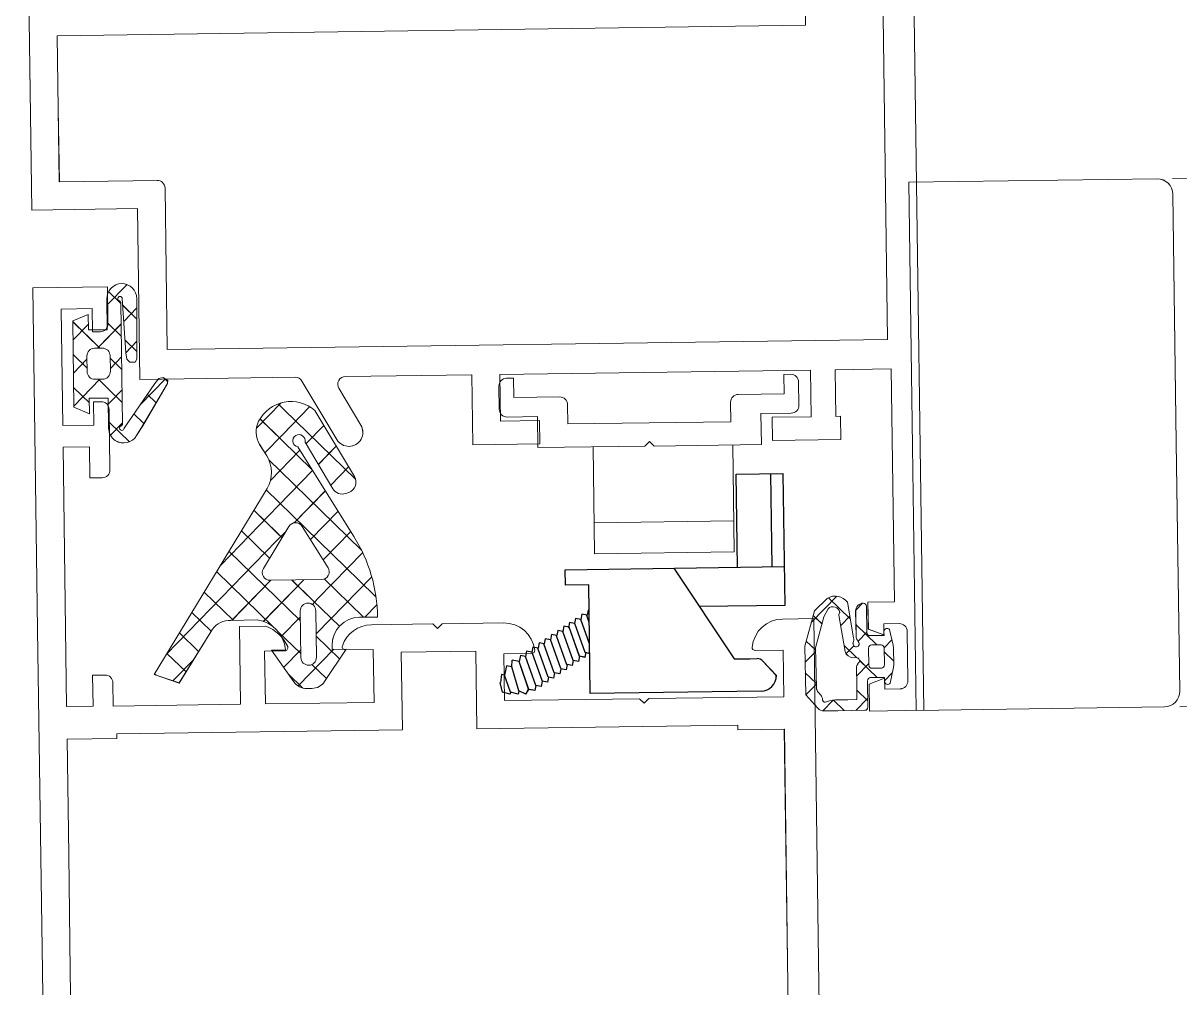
# Model space of a CAD drawing. Header units: millimetres. Extents: x 26282 to 30760, y 1404 to 4574.
# Drawn here: x 28171.26 to 28178.72, y 2864.61 to 2870.82 of the extents above; entities that cross this region are included whole.
import ezdxf

# ---------------------------------------------------------------- set-up
doc = ezdxf.new("R2010")
doc.units = ezdxf.units.MM
doc.header["$LTSCALE"] = 0.25
doc.layers.add('AB-DUV', color=4, linetype='Continuous', lineweight=50)
doc.layers.add('DOĞRAMA', color=30, linetype='Continuous', lineweight=20)
doc.layers.add('aksesuar_k', color=7, linetype='Continuous')

# ---------------------------------------------------------------- blocks, each defined once
blk = doc.blocks.new('CHD03_1918', base_point=(38, -44))
at = {"color": 40, "linetype": 'Continuous'}
blk.add_lwpolyline([(38, -44), (38, -22), (38, 0), (38, 44), (42.8, 44), (42.8, 41.6, -0.414214), (42.3, 41.1), (41.8, 41.1), (41.8, 42.6), (39.8, 42.6), (39.8, 35.1), (41.8, 35.1), (41.8, 36.6), (42.3, 36.6, -0.414214), (42.8, 36.1), (42.8, 32.2, -0.414214), (42.3, 31.7), (41.5, 31.7), (41.5, 33.7), (39.8, 33.7), (39.8, 17), (41.5, 17), (41.5, 19), (42.3, 19, -0.414214), (42.8, 18.5), (42.8, 17), (51, 17), (51, 22), (52.702944, 22, -0.209119), (54.088563, 20.666666, -0.517633), (53.900003, 20.399999), (52.6, 20.4), (52.6, 17), (59.6, 17), (59.6, 20.4), (57.8, 20.4, -0.517638), (57.611438, 20.666667, -0.317837), (59.497057, 22.000001), (63.454101, 22), (63.754101, 21.7), (64.054101, 22), (68.011146, 22, -0.381966), (69.998762, 20.222222, -0.44721), (69.800002, 20), (68, 20), (68, 17), (76.7, 17), (77, 16.7), (77.3, 17), (86, 17), (86, 20), (84.2, 20, -0.447214), (84.001238, 20.222222, -0.381966), (85.988855, 22.000001), (88, 22), (88, 0), (88, -22), (85.988855, -22, -0.381966), (84.001239, -20.222222, -0.44721), (84.199998, -20.000001), (86, -20), (86, -17), (77.3, -17), (77, -16.7), (76.7, -17), (68, -17), (68, -20), (69.8, -20, -0.447214), (69.998762, -20.222222, -0.381966), (68.011146, -22), (64.054101, -22), (63.754101, -21.7), (63.454101, -22), (59.497057, -22, -0.317837), (57.611439, -20.666667, -0.517633), (57.799997, -20.400001), (59.6, -20.4), (59.6, -17), (52.6, -17), (52.6, -20.4), (53.9, -20.4, -0.517638), (54.088562, -20.666667, -0.209118), (52.702947, -21.999999), (51, -22), (51, -17), (42.8, -17), (42.8, -18.5, -0.414214), (42.3, -19), (41.5, -19), (41.5, -17), (39.8, -17), (39.8, -33.7), (41.5, -33.7), (41.5, -31.7), (42.3, -31.7, -0.414214), (42.8, -32.2), (42.8, -36.1, -0.414214), (42.3, -36.6), (41.8, -36.6), (41.8, -35.1), (39.8, -35.1), (39.8, -42.6), (41.8, -42.6), (41.8, -41.1), (42.3, -41.1, -0.414214), (42.8, -41.6), (42.8, -44), (38, -44)], format="xyb", close=True, dxfattribs=at)
blk.add_lwpolyline([(39.8, -7.45), (39.8, -14.9), (43, -14.9), (43, -15.2), (61.4, -15.2), (61.4, -20.2), (66.2, -20.2), (66.2, -15.2), (83, -15.2), (83, -14.9), (86, -14.9), (86, 0), (86, 14.9), (83, 14.9), (83, 15.2), (66.2, 15.2), (66.2, 20.2), (61.4, 20.2), (61.4, 15.2), (43, 15.2), (43, 14.9), (39.8, 14.9), (39.8, 0), (39.8, -7.45)], close=True, dxfattribs=at)
blk = doc.blocks.new('CHD03_1923', base_point=(-6.8, -22))
at = {"color": 40, "linetype": 'Continuous'}
for points in [[(-6.8, 11), (-6.8, 30.9), (-6.8, 50.8), (-6.8, 51), (-2, 51), (-2, 48.6, -0.414214), (-2.5, 48.1), (-3, 48.1), (-3, 49.6), (-5, 49.6), (-5, 42.1), (-3, 42.1), (-3, 43.6), (-2.5, 43.6, -0.414214), (-2, 43.1), (-2, 39.2, -0.414214), (-2.5, 38.7), (-3.3, 38.7), (-3.3, 40.7), (-5, 40.7), (-5, 24), (-3.3, 24), (-3.3, 26), (-2.5, 26, -0.414214), (-2, 25.5), (-2, 24), (21.6, 24), (21.6, 29), (23.2, 29, -0.414214), (25.2, 27), (23.2, 27), (23.2, 24), (41.2, 24), (41.2, 27), (39.2, 27, -0.414214), (41.2, 29), (43.2, 29), (43.2, 27.7), (45.2, 27.7, -0.414214), (50.2, 22.7), (50.2, -22), (46.7, -22), (46.7, -20.273885), (47.7, -19.9), (47.7, -20.6), (48.7, -20.6, 0.414214), (49.2, -20.1), (49.2, -16.9, 0.414214), (48.7, -16.4), (47.7, -16.4), (47.7, -17.1), (46.7, -16.726115), (46.7, -15), (48.4, -15), (48.4, 0), (44.8, 0), (44.8, -3), (45.1, -3), (45.1, -4.5), (40.7, -4.5), (40.7, -3), (43.2, -3), (43.2, 0), (23.2, 0), (23.2, -3), (25.7, -3), (25.7, -4.5), (21.4, -4.5), (21.4, 0), (13.24641, 0, 0.57735), (12.813397, -0.75), (14.199038, -3.15, -0.57735), (13.419615, -4.5, -0.267949), (12.640192, -4.05), (10.446261, -0.25, 0.267949), (10.013248, 0), (0, 0), (0, 11), (-6.8, 11)], [(-5, 17.5), (-5, 12.8), (1.3, 12.8, -0.414214), (1.8, 12.3), (1.8, 1.9), (48.2, 1.9), (48.2, 22.699951, 0.414214), (45.200049, 25.7), (43.2, 25.7), (43.2, 22.2), (-5, 22.2), (-5, 17.5)]]:
    blk.add_lwpolyline(points, format="xyb", close=True, dxfattribs=at)
blk = doc.blocks.new('CHD50D23', base_point=(110.983776, 153.85743))
at = {"color": 1, "linetype": 'Continuous'}
for p, q in [((117.791548, 170.671326), (119.381447, 172.261226)), ((119.568875, 171.841832), (119.206204, 172.204502)), ((119.457419, 170.215877), (121.244586, 172.003044)), ((124.138771, 167.271936), (119.568875, 171.841832)), ((119.432791, 169.856596), (118.032092, 171.257294)), ((120.970782, 169.60792), (122.142332, 170.77947)), ((118.315634, 169.074092), (119.457419, 170.215877)), ((119.301305, 167.938443), (120.572703, 169.209841)), ((121.333881, 167.955505), (119.432791, 169.856596)), ((121.747604, 168.263422), (122.91966, 169.435477)), ((119.296707, 167.87136), (118.580823, 168.587243)), ((118.649877, 167.287015), (119.301305, 167.938443)), ((119.145191, 165.661009), (121.37384, 167.889658)), ((124.455498, 162.712568), (119.296707, 167.87136)), ((122.524426, 166.918923), (123.696988, 168.091485)), ((119.160623, 165.886123), (118.364104, 166.682642)), ((120.14134, 164.535837), (122.174977, 166.569474)), ((115.348278, 161.864095), (119.145191, 165.661009)), ((124.278265, 160.768481), (119.160623, 165.886123)), ((119.024539, 163.900887), (117.547506, 165.37792)), ((121.172168, 163.445345), (122.976114, 165.249291)), ((118.528593, 162.275512), (116.730908, 164.073197)), ((118.989078, 163.383575), (119.611946, 164.006444)), ((121.973305, 162.125161), (123.777251, 163.929107)), ((111.799457, 156.193954), (118.989078, 163.383575)), ((119.345191, 163.580234), (119.024539, 163.900887)), ((120.452072, 158.230713), (115.91431, 162.768475)), ((121.603057, 159.633594), (124.527445, 162.557981)), ((118.720503, 157.840961), (115.097712, 161.463753)), ((121.452072, 157.361288), (125.087016, 160.996232)), ((116.041968, 158.315145), (118.584254, 160.857431)), ((118.064864, 158.216721), (120.705574, 160.857431)), ((121.299351, 159.504754), (119.946674, 160.857431)), ((122.788808, 160.136617), (122.034401, 160.891024)), ((125.34237, 159.704376), (124.278265, 160.768481)), ((116.124999, 158.315145), (114.281114, 160.15903)), ((121.237452, 159.267988), (121.603057, 159.633594)), ((122.965684, 157.838422), (121.299351, 159.504754)), ((124.529431, 158.395995), (122.788808, 160.136617)), ((114.691525, 157.627299), (113.464516, 158.854308)), ((124.608099, 158.395995), (125.396213, 159.184109)), ((119.211984, 157.24252), (120.452072, 158.482608)), ((113.865869, 156.331635), (112.647918, 157.549586)), ((120.452072, 156.109392), (118.977527, 157.583937)), ((122.94395, 155.738834), (121.452072, 157.230713)), ((113.040212, 155.035971), (111.83132, 156.244863)), ((112.193401, 154.466577), (113.52755, 155.800727)), ((119.332913, 155.242129), (120.452072, 156.361288)), ((120.244395, 154.032291), (122.569534, 156.35743)), ((122.081038, 154.480426), (121.159141, 155.402323)), ((111.107571, 154.847292), (111.014722, 154.940141)), ((120.547923, 153.892221), (119.627241, 154.812903))]:
    blk.add_line(p, q, dxfattribs=at)
for points in [[(117.942326, 171.103172, -0.229763), (119.601084, 172.311706, -0.229763), (121.577, 171.756923), (124.065182, 167.454881, -0.472021), (123.686104, 166.442525), (123.493312, 166.376425, -0.353954), (122.651853, 166.698377), (120.910699, 169.711911, 2.506605), (120.443837, 169.422198), (123.974866, 163.603459, -0.068514), (125.058809, 161.099606, -0.068514), (125.425814, 158.395994), (124.268132, 158.395995, 0.414213), (122.468133, 156.595995), (122.468132, 156.35743), (123.368132, 156.35743), (121.951762, 154.2919, -0.247171), (121.127035, 153.857431), (120.80923, 153.85743, -0.247171), (119.984502, 154.2919), (118.568132, 156.35743), (119.468132, 156.35743), (119.468132, 156.395995, 0.347266), (117.672353, 158.315146), (115.962865, 158.315145, 0.239382), (114.781982, 157.769249), (112.588983, 154.327878), (110.983776, 154.890697), (118.422358, 166.775718, 0.283277), (118.436838, 168.874362), (117.984154, 169.620334, -0.264505), (117.942326, 171.103172)], [(118.960417, 162.96546), (118.120011, 161.622698, 0.58904), (118.543842, 160.857431), (121.854332, 160.857431, 0.584485), (122.281783, 161.616824), (120.652103, 164.302354, 0.558043), (119.800823, 164.308222), (118.960417, 162.96546)], [(120.952072, 159.35743, 0.414214), (120.452072, 158.85743), (120.452072, 155.85743, 1), (121.452072, 155.85743), (121.452072, 158.85743, 0.414214), (120.952072, 159.35743)]]:
    blk.add_lwpolyline(points, format="xyb", close=True, dxfattribs=at)
blk = doc.blocks.new('CHDF04003', base_point=(37.284957, 5))
at = {"color": 1, "linetype": 'Continuous'}
for p, q in [((37.729913, 10.703346), (39.399343, 12.372776)), ((40.246172, 10.890898), (38.857086, 12.279984)), ((40.600059, 11.452172), (41.045158, 11.897271)), ((38.421362, 10.594387), (37.861524, 11.154225)), ((39.624131, 10.476244), (40.217465, 11.069578)), ((41.93707, 9.2), (40.59733, 10.53974)), ((40.723878, 9.45467), (41.29733, 10.028122)), ((37.987187, 8.907242), (37.38222, 9.512209)), ((40.620116, 8.395634), (39.83228, 9.183469)), ((39.93923, 8.670022), (40.439745, 9.170537)), ((42.399786, 9.009257), (42.899508, 9.50898)), ((37.293177, 8.145289), (37.987715, 8.839827)), ((41.366735, 7.649014), (40.79423, 8.221519)), ((43, 8.13707), (42.4, 8.73707)), ((38.003934, 6.769175), (37.29851, 7.474599)), ((40.59733, 7.206802), (41.39733, 8.006802)), ((41.915749, 7.1), (41.366735, 7.649014)), ((37.316668, 6.04746), (38.004201, 6.734993)), ((42.4, 6.888151), (42.8986, 7.386751)), ((41.29733, 5.597099), (40.59733, 6.297099)), ((38.393517, 5.002989), (39.069289, 5.678761)), ((39.773109, 5), (39.091574, 5.681534)), ((40.511849, 5), (41.29733, 5.785481))]:
    blk.add_line(p, q, dxfattribs=at)
for points in [[(41.09733, 5), (40.226353, 5), (39.355377, 5), (38.448105, 5, -0.218314), (38.069259, 5.173693), (37.309794, 6.055441), (37.284957, 9.179001), (37.945369, 11.441463), (38.781607, 12.238382, -0.395926), (40.072928, 11.96923), (40.4431, 9.665137, -0.148871), (40.411451, 9.375576, 1.200383), (40.79733, 9.288547), (40.79733, 9.304706, 0.185572), (40.740187, 9.43721, -0.196262), (40.59733, 9.787137), (40.59733, 11.4, -0.414214), (41.09733, 11.9, -0.414214), (41.29733, 11.7), (41.29733, 10, 0.414214), (41.49733, 9.8), (42.4, 9.8), (42.4, 10.05, -0.715976), (42.758473, 10.17201), (42.951638, 9.263906, -0.078227), (43, 8.956686), (43, 7.943314, -0.078227), (42.951638, 7.636094), (42.758473, 6.72799, -0.715976), (42.4, 6.85), (42.4, 7.1), (41.49733, 7.1, 0.414214), (41.29733, 6.9), (41.29733, 5.2, -0.414214), (41.09733, 5)], [(40.003766, 5.7), (40.59733, 5.7), (40.59733, 6.70367), (40.59733, 7.707341, -0.195022), (40.73852, 8.055558, 0.665439), (40.594025, 8.397239), (40.38462, 8.397239, -0.360529), (39.893309, 8.80443), (39.515937, 11.148215, -0.253498), (39.58377, 11.326286, 0.594005), (38.820824, 11.570149), (38.55172, 11.052348), (37.985953, 9.064753), (38.006028, 6.501792, 0.177804), (38.127169, 6.17907), (38.268751, 6.014693, -0.175026), (38.389824, 5.697358, 0.629163), (38.635648, 5.584616, -0.075928), (39.410201, 5.7), (40.003766, 5.7)], [(41.455909, 7.758579, 0.198912), (41.59733, 7.7), (42.2, 7.7, 0.414214), (42.4, 7.9), (42.4, 9, 0.414214), (42.2, 9.2), (41.59733, 9.2, 0.414214), (41.39733, 9), (41.39733, 7.9, 0.198912), (41.455909, 7.758579)]]:
    blk.add_lwpolyline(points, format="xyb", close=True, dxfattribs=at)
blk = doc.blocks.new('CHD40D08', base_point=(-2.21267, -2.905012))
at = {"color": 1, "linetype": 'Continuous'}
for p, q in [((0, 5.969856), (1.319355, 7.289211)), ((0.12533, 6.85077), (0.904473, 6.071627)), ((1.017205, 5.958895), (1.924654, 5.051445)), ((1.069674, 4.91821), (1.934707, 5.783243)), ((-2.21267, 4.946129), (-0.482761, 3.21622)), ((-2.21267, 3.757186), (-1.21267, 4.757186)), ((-0.632316, 3.21622), (0.904473, 4.753009)), ((0, 4.854779), (0.904473, 3.950306)), ((1.129836, 3.724943), (1.8882, 2.96658)), ((1.171493, 2.898708), (1.899747, 3.626962)), ((-2.21267, 2.824809), (-1.333018, 1.945157)), ((-2.21267, 1.635866), (-1.333018, 2.515518)), ((0.166981, 2.566478), (0.904473, 1.828986)), ((0.166982, 1.894197), (0.904473, 2.631688)), ((-2.21267, -0.485455), (-0.510996, 1.216219)), ((-0.604081, 1.21622), (0.039793, 0.572346)), ((2.045652, -0.469774), (3.706779, 1.191354)), ((3.601991, 1.252788), (3.846916, 1.007863)), ((-2.21267, 0.703488), (-1.21267, -0.296512)), ((0.039793, 0.572346), (0.904473, -0.292334)), ((0.061836, -0.332269), (0.904473, 0.510368)), ((2.524604, 0.208855), (3.086884, -0.353425)), ((0, -0.394105), (0.061836, -0.332269)), ((1.646901, -1.034763), (2.284292, -1.672154)), ((-0.000001, -1.509181), (0.092774, -1.601955)), ((0.092774, -1.601955), (1.325459, -2.834641)), ((0.115405, -2.400021), (0.904473, -1.610952))]:
    blk.add_line(p, q, dxfattribs=at)
for points in [[(3.56458, 1.274721), (3.853054, 1.105598), (3.839039, 0.882431), (2.197611, -1.814579), (1.801975, -2.439764, -0.413949), (0.422965, -2.750501, -0.119976), (0.112064, -2.393627, -0.119976), (-0.000001, -1.93378), (0, 0), (-1.21267, 0), (-1.21267, -1), (-2.21267, -0.565218), (-2.21267, 5.005452), (-1.21267, 5.396757), (-1.21267, 4.396757), (0, 4.396757), (0, 6.36622, -0.404548), (0.967353, 7.365686, -0.404548), (1.934706, 6.366219), (1.934707, 5.626366), (1.87951, 2.469611), (1.772015, 2.273538), (1.437813, 2.284888), (1.245523, 2.492312), (1.171532, 2.897929), (0.995458, 6.390233, 2.044702), (0.823804, 6.2417), (0.904473, 6.143585), (0.904473, -1.711145), (0.823804, -1.809259, 2.04471), (0.995459, -1.957792), (3.011747, 0.899087), (3.291174, 1.202272), (3.56458, 1.274721)], [(0.020535, 1.362666, 0.198912), (0.166982, 1.71622), (0.166981, 2.71622, 0.414213), (-0.333018, 3.21622), (-0.833018, 3.21622, 0.414213), (-1.333018, 2.71622), (-1.333018, 1.716219, 0.414213), (-0.833018, 1.21622), (-0.333018, 1.216219, 0.198912), (0.020535, 1.362666)]]:
    blk.add_lwpolyline(points, format="xyb", close=True, dxfattribs=at)
blk = doc.blocks.new('ISP-ROTO')
for p, q in [((-7.112, 68), (0, 68)), ((7.112, 68), (0, 68)), ((-8.105, 67.118), (-13, 26)), ((8.105, 67.118), (13, 26)), ((-13, 26), (0, 26)), ((13, 26), (0, 26)), ((-16, 24), (0, 24)), ((16, 24), (0, 24)), ((-17, 23), (-17, 17)), ((17, 23), (17, 17)), ((-16, 17), (0, 17)), ((16, 17), (0, 17)), ((-17, 16), (-17, 0)), ((17, 16), (17, 0)), ((-17, 0), (0, 0)), ((17, 0), (0, 0))]:
    blk.add_line(p, q)
for points in [[(0, 25.701), (-12.32, 25.701, 1), (-12.32, 24.241), (0, 24.241)], [(0, 25.701), (12.32, 25.701, -1), (12.32, 24.241), (0, 24.241)]]:
    blk.add_lwpolyline(points, format="xyb")
for centre, start, end in [((-7.112, 67), 90, 173.21103), ((7.112, 67), 6.78897, 90), ((-16, 23), 90, 180), ((16, 23), 0, 90), ((-16, 16), 90, 180), ((16, 16), 0, 90)]:
    blk.add_arc(centre, 1, start, end)
blk = doc.blocks.new('karş')
at = {"layer": 'aksesuar_k'}
for p, q in [((-11.742, 16.152), (-3.242, 16.152)), ((-11.742, 13.152), (-11.742, 16.152)), ((-5.742, 2.052), (-5.742, 16.152)), ((-3.242, 16.152), (-3.242, 10.662)), ((-11.742, 15.352), (-5.742, 15.352)), ((0.322, 14.701), (1.258, 15.552)), ((0.158, 13.852), (0.158, 14.331)), ((2.258, 14.552), (2.258, 3.552)), ((0.158, 12.852), (0.158, 13.852)), ((-5.742, 13.152), (-11.742, 13.152)), ((-5.742, 9.052), (0.158, 12.852)), ((-4.742, 3.552), (-4.742, 2.052)), ((2.258, 3.552), (-4.742, 3.552)), ((-3.104, 3.552), (-3.117, 3.489)), ((-3.104, 3.552), (-3.117, 3.489)), ((-3.117, 3.489), (-2.785, 3.418)), ((-3.117, 3.489), (-2.785, 3.418)), ((-2.785, 3.418), (-2.856, 3.085)), ((-2.785, 3.418), (-2.856, 3.085)), ((-2.856, 3.085), (-2.523, 3.014)), ((-2.856, 3.085), (-2.523, 3.014)), ((-2.32, 3.552), (-2.772, 3.398)), ((-2.523, 3.014), (-2.593, 2.68)), ((-2.523, 3.014), (-2.593, 2.68)), ((-0.939, 3.552), (-2.522, 3.012)), ((-0.393, 3.267), (-2.271, 2.626)), ((-0.414, 3.299), (-0.081, 3.227)), ((-0.414, 3.299), (-0.081, 3.227)), ((-0.312, 3.584), (-0.383, 3.252)), ((-0.319, 3.552), (-0.383, 3.252)), ((-0.081, 3.227), (-0.152, 2.895)), ((-0.081, 3.227), (-0.152, 2.895)), ((-2.593, 2.68), (-2.26, 2.609)), ((-2.593, 2.68), (-2.26, 2.609)), ((-2.26, 2.609), (-2.331, 2.276)), ((-2.26, 2.609), (-2.331, 2.276)), ((-2.331, 2.276), (-1.999, 2.205)), ((-2.331, 2.276), (-1.999, 2.205)), ((-2.029, 2.252), (-2.1, 1.919)), ((-2.029, 2.252), (-2.1, 1.919)), ((-0.151, 2.893), (-2.029, 2.251)), ((0.11, 2.491), (-1.768, 1.85)), ((-0.152, 2.895), (0.182, 2.822)), ((-0.152, 2.895), (0.182, 2.822)), ((0.182, 2.822), (0.111, 2.489)), ((0.182, 2.822), (0.111, 2.489)), ((0.111, 2.489), (0.443, 2.418)), ((0.111, 2.489), (0.443, 2.418)), ((0.443, 2.418), (0.372, 2.085)), ((0.443, 2.418), (0.372, 2.085)), ((-4.742, 2.052), (-5.742, 2.052)), ((-2.1, 1.919), (-1.767, 1.848)), ((-2.1, 1.919), (-1.767, 1.848)), ((-1.767, 1.848), (-1.837, 1.514)), ((-1.767, 1.848), (-1.837, 1.514)), ((-1.837, 1.514), (-1.505, 1.442)), ((-1.837, 1.514), (-1.505, 1.442)), ((0.377, 2.078), (-1.5, 1.436)), ((0.614, 1.681), (-1.264, 1.04)), ((0.372, 2.085), (0.706, 2.013)), ((0.372, 2.085), (0.706, 2.013)), ((0.706, 2.013), (0.635, 1.68)), ((0.706, 2.013), (0.635, 1.68)), ((0.635, 1.68), (0.968, 1.609)), ((0.635, 1.68), (0.968, 1.609)), ((0.968, 1.609), (0.897, 1.276)), ((0.968, 1.609), (0.897, 1.276)), ((-1.505, 1.442), (-1.576, 1.11)), ((-1.505, 1.442), (-1.576, 1.11)), ((-1.576, 1.11), (-1.243, 1.039)), ((-1.576, 1.11), (-1.243, 1.039)), ((-1.243, 1.039), (-1.313, 0.704)), ((-1.243, 1.039), (-1.313, 0.704)), ((0.891, 1.255), (-0.987, 0.613)), ((1.164, 0.865), (-0.714, 0.223)), ((0.897, 1.276), (1.231, 1.203)), ((0.897, 1.276), (1.231, 1.203)), ((1.231, 1.203), (1.16, 0.871)), ((1.231, 1.203), (1.16, 0.871)), ((1.16, 0.871), (1.492, 0.8)), ((1.16, 0.871), (1.492, 0.8)), ((1.492, 0.8), (1.421, 0.467)), ((1.492, 0.8), (1.421, 0.467)), ((-1.313, 0.704), (-0.98, 0.633)), ((-1.313, 0.704), (-0.98, 0.633)), ((-0.98, 0.633), (-1.051, 0.3)), ((-0.98, 0.633), (-1.051, 0.3)), ((-1.051, 0.3), (-0.718, 0.229)), ((-1.051, 0.3), (-0.718, 0.229)), ((-0.718, 0.229), (-0.788, -0.105)), ((-0.718, 0.229), (-0.788, -0.105)), ((1.445, 0.494), (-0.433, -0.148)), ((1.684, 0.061), (-0.194, -0.58)), ((1.421, 0.467), (1.755, 0.394)), ((1.421, 0.467), (1.755, 0.394)), ((1.755, 0.394), (1.684, 0.061)), ((1.755, 0.394), (1.684, 0.061)), ((1.684, 0.061), (2.017, -0.01)), ((1.684, 0.061), (2.017, -0.01)), ((-0.788, -0.105), (-0.456, -0.176)), ((-0.788, -0.105), (-0.456, -0.176)), ((-0.456, -0.176), (-0.527, -0.509)), ((-0.527, -0.509), (-0.194, -0.58)), ((-0.527, -0.509), (-0.194, -0.58)), ((-0.194, -0.58), (-0.264, -0.914)), ((-0.194, -0.58), (-0.264, -0.914)), ((1.928, -0.41), (0.133, -0.999)), ((2.228, -0.601), (1.928, -0.41)), ((2.017, -0.01), (1.931, -0.412)), ((2.017, -0.01), (1.946, -0.342)), ((2.228, -0.601), (2.026, -1.049)), ((-0.264, -0.914), (0.133, -0.999)), ((0.133, -0.999), (0.039, -1.439)), ((0.47, -1.483), (0.039, -1.439)), ((0.47, -1.483), (0.398, -1.816)), ((2.026, -1.049), (0.47, -1.483)), ((2.026, -1.049), (2.226, -1.092)), ((2.226, -1.092), (2.097, -1.582)), ((0.398, -1.816), (0.997, -1.944)), ((0.997, -1.944), (0.955, -2.144)), ((0.955, -2.144), (1.455, -2.226)), ((2.097, -1.582), (0.997, -1.944)), ((2.079, -2.104), (1.453, -2.234)), ((2.219, -1.612), (2.079, -2.104)), ((2.097, -1.582), (2.219, -1.612))]:
    blk.add_line(p, q, dxfattribs=at)
for centre, radius, start, end in [((1.258, 14.552), 1, 0, 90), ((0.658, 14.331), 0.5, 132.27369, 180)]:
    blk.add_arc(centre, radius, start, end, dxfattribs=at)
blk = doc.blocks.new('A$C24106D73')
at = {"layer": 'DOĞRAMA'}
for p, q in [((476.962, 96.858), (470.082, 96.858)), ((474.962, 96.858), (474.962, 87.858)), ((476.962, 87.858), (476.962, 96.858)), ((470.082, 87.858), (476.962, 87.858))]:
    blk.add_line(p, q, dxfattribs=at)
at = {"layer": 'DOĞRAMA', "lineweight": 0}
blk.add_lwpolyline([(467.332, 96.755), (468.582, 96.755), (468.582, 91.505), (468.582, 86.255), (467.332, 86.255, 0.414214), (466.832, 85.755), (466.832, 82.805), (465.582, 82.805), (465.582, 82.355, 0.414214), (466.082, 81.855), (467.582, 81.855, 0.414214), (468.082, 82.355), (468.082, 84.305), (470.082, 84.305), (470.082, 91.205), (469.782, 91.505), (470.082, 91.805), (470.082, 98.705), (468.082, 98.705), (468.082, 100.655, 0.414214), (467.582, 101.155), (466.082, 101.155, 0.414214), (465.582, 100.655), (465.582, 100.205), (466.832, 100.205), (466.832, 97.255, 0.414214)], format="xyb", close=True, dxfattribs=at)
at = {"layer": 'DOĞRAMA'}
for name, p in [('ISP-ROTO', (470.333, 108.425)), ('karş', (483.704, 83.906))]:
    blk.add_blockref(name, p, dxfattribs=at)
at = {"layer": 'DOĞRAMA', "color": 7, "xscale": -1, "yscale": -1, "rotation": 270}
for name, p in [('CHD03_1923', (487.333, 51.925)), ('CHDF04003', (487.283, 101.313)), ('CHD50D23', (485.382, 59.388)), ('CHD40D08', (469.406, 54.463))]:
    blk.add_blockref(name, p, dxfattribs=at)
at = {"layer": 'DOĞRAMA', "color": 7, "xscale": -1, "rotation": 270}
blk.add_blockref('CHD03_1918', (459.333, 51.925), dxfattribs=at)
blk = doc.blocks.new('A$C187D15ED')
at = {"layer": 'DOĞRAMA', "color": 155, "xscale": 0.0999999999999993, "yscale": 0.0999999999999993, "zscale": 0.0999999999999993, "rotation": 270.7970392650153}
blk.add_blockref('A$C24106D73', (8595.0727, 2709.9439), dxfattribs=at)
blk.add_blockref('A$C24106D73', (8595.0727, 2709.9439), dxfattribs=at)

msp = doc.modelspace()

# ---------------------------------------------------------------- block references
at = {"layer": 'AB-DUV', "ltscale": 100}
msp.add_blockref('A$C187D15ED', (19570.4239, 205.0275, 5.1264), dxfattribs=at)

# ---------------------------------------------------------------- next in the draw order: linework, layer by layer
at = {"layer": 'aksesuar_k'}
for p, q in [((28175.858, 2867.9149, 5.1264), (28176.158, 2867.919, 5.1264)), ((28175.8664, 2867.3149, 5.1264), (28175.858, 2867.9149, 5.1264)), ((28176.078, 2867.9179, 5.1264), (28176.0863, 2867.318, 5.1264)), ((28176.158, 2867.919, 5.1264), (28176.1698, 2867.0691, 5.1264)), ((28174.7565, 2867.2995, 5.1264), (28176.1663, 2867.3191, 5.1264)), ((28174.7579, 2867.1995, 5.1264), (28174.7565, 2867.2995, 5.1264)), ((28175.4564, 2867.3092, 5.1264), (28175.8446, 2866.7246, 5.1264)), ((28174.9078, 2867.2016, 5.1264), (28174.7579, 2867.1995, 5.1264)), ((28174.9176, 2866.5017, 5.1264), (28174.9078, 2867.2016, 5.1264)), ((28176.1698, 2867.0691, 5.1264), (28175.6209, 2867.0615, 5.1264)), ((28174.8236, 2866.9855, 5.1264), (28174.8169, 2866.9521, 5.1264)), ((28174.8236, 2866.9855, 5.1264), (28174.8169, 2866.9521, 5.1264)), ((28174.8571, 2866.9789, 5.1264), (28174.8236, 2866.9855, 5.1264)), ((28174.8571, 2866.9789, 5.1264), (28174.8236, 2866.9855, 5.1264)), ((28174.9131, 2866.8214, 5.1264), (28174.8569, 2866.9788, 5.1264)), ((28174.8638, 2867.0123, 5.1264), (28174.8571, 2866.9789, 5.1264)), ((28174.8638, 2867.0123, 5.1264), (28174.8571, 2866.9789, 5.1264)), ((28174.8971, 2867.0057, 5.1264), (28174.8638, 2867.0123, 5.1264)), ((28174.8971, 2867.0057, 5.1264), (28174.8638, 2867.0123, 5.1264)), ((28174.9112, 2866.9594, 5.1264), (28174.8952, 2867.0044, 5.1264)), ((28174.9038, 2867.039, 5.1264), (28174.8971, 2867.0057, 5.1264)), ((28174.9038, 2867.039, 5.1264), (28174.8971, 2867.0057, 5.1264)), ((28174.9101, 2867.0378, 5.1264), (28174.9038, 2867.039, 5.1264)), ((28174.9101, 2867.0378, 5.1264), (28174.9038, 2867.039, 5.1264)), ((28174.708, 2866.9083, 5.1264), (28174.7014, 2866.8749, 5.1264)), ((28174.708, 2866.9083, 5.1264), (28174.7014, 2866.8749, 5.1264)), ((28174.7416, 2866.9018, 5.1264), (28174.708, 2866.9083, 5.1264)), ((28174.7416, 2866.9018, 5.1264), (28174.708, 2866.9083, 5.1264)), ((28174.7482, 2866.9351, 5.1264), (28174.7416, 2866.9018, 5.1264)), ((28174.7482, 2866.9351, 5.1264), (28174.7416, 2866.9018, 5.1264)), ((28174.8085, 2866.715, 5.1264), (28174.7417, 2866.9019, 5.1264)), ((28174.7816, 2866.9285, 5.1264), (28174.7482, 2866.9351, 5.1264)), ((28174.7816, 2866.9285, 5.1264), (28174.7482, 2866.9351, 5.1264)), ((28174.7836, 2866.9587, 5.1264), (28174.7769, 2866.9254, 5.1264)), ((28174.7836, 2866.9587, 5.1264), (28174.7769, 2866.9254, 5.1264)), ((28174.8483, 2866.7416, 5.1264), (28174.7815, 2866.9285, 5.1264)), ((28174.8169, 2866.9521, 5.1264), (28174.7836, 2866.9587, 5.1264)), ((28174.8169, 2866.9521, 5.1264), (28174.7836, 2866.9587, 5.1264)), ((28174.8854, 2866.7664, 5.1264), (28174.8186, 2866.9532, 5.1264)), ((28174.5878, 2866.828, 5.1264), (28174.5812, 2866.7946, 5.1264)), ((28174.5878, 2866.828, 5.1264), (28174.5812, 2866.7946, 5.1264)), ((28174.6212, 2866.8214, 5.1264), (28174.5878, 2866.828, 5.1264)), ((28174.6212, 2866.8214, 5.1264), (28174.5878, 2866.828, 5.1264)), ((28174.6859, 2866.6352, 5.1264), (28174.6192, 2866.822, 5.1264)), ((28174.6278, 2866.8547, 5.1264), (28174.6212, 2866.8214, 5.1264)), ((28174.6278, 2866.8547, 5.1264), (28174.6212, 2866.8214, 5.1264)), ((28174.6614, 2866.8482, 5.1264), (28174.6278, 2866.8547, 5.1264)), ((28174.6614, 2866.8482, 5.1264), (28174.6278, 2866.8547, 5.1264)), ((28174.668, 2866.8816, 5.1264), (28174.6614, 2866.8482, 5.1264)), ((28174.668, 2866.8816, 5.1264), (28174.6614, 2866.8482, 5.1264)), ((28174.7282, 2866.6634, 5.1264), (28174.6615, 2866.8503, 5.1264)), ((28174.7014, 2866.8749, 5.1264), (28174.668, 2866.8816, 5.1264)), ((28174.7014, 2866.8749, 5.1264), (28174.668, 2866.8816, 5.1264)), ((28174.7675, 2866.6876, 5.1264), (28174.7008, 2866.8745, 5.1264)), ((28174.4675, 2866.7476, 5.1264), (28174.4595, 2866.7078, 5.1264)), ((28174.501, 2866.7411, 5.1264), (28174.4675, 2866.7476, 5.1264)), ((28174.501, 2866.7411, 5.1264), (28174.4675, 2866.7476, 5.1264)), ((28174.5076, 2866.7744, 5.1264), (28174.501, 2866.7411, 5.1264)), ((28174.5076, 2866.7744, 5.1264), (28174.501, 2866.7411, 5.1264)), ((28174.541, 2866.7678, 5.1264), (28174.5076, 2866.7744, 5.1264)), ((28174.5477, 2866.8012, 5.1264), (28174.541, 2866.7678, 5.1264)), ((28174.5477, 2866.8012, 5.1264), (28174.541, 2866.7678, 5.1264)), ((28174.6106, 2866.5786, 5.1264), (28174.5439, 2866.7655, 5.1264)), ((28174.5812, 2866.7946, 5.1264), (28174.5477, 2866.8012, 5.1264)), ((28174.5812, 2866.7946, 5.1264), (28174.5477, 2866.8012, 5.1264)), ((28174.6473, 2866.6073, 5.1264), (28174.5806, 2866.7942, 5.1264)), ((28174.8485, 2866.7417, 5.1264), (28174.8417, 2866.7082, 5.1264)), ((28174.8485, 2866.7417, 5.1264), (28174.8417, 2866.7082, 5.1264)), ((28174.8819, 2866.7351, 5.1264), (28174.8485, 2866.7417, 5.1264)), ((28174.8819, 2866.7351, 5.1264), (28174.8485, 2866.7417, 5.1264)), ((28174.8885, 2866.7684, 5.1264), (28174.8819, 2866.7351, 5.1264)), ((28174.8885, 2866.7684, 5.1264), (28174.8819, 2866.7351, 5.1264)), ((28174.914, 2866.7593, 5.1264), (28174.8838, 2866.7653, 5.1264)), ((28174.9172, 2866.7587, 5.1264), (28174.8838, 2866.7653, 5.1264)), ((28174.3782, 2866.6801, 5.1264), (28174.3663, 2866.62, 5.1264)), ((28174.4116, 2866.6735, 5.1264), (28174.3782, 2866.6801, 5.1264)), ((28174.4116, 2866.6735, 5.1264), (28174.4154, 2866.7166, 5.1264)), ((28174.4572, 2866.5184, 5.1264), (28174.4116, 2866.6735, 5.1264)), ((28174.4595, 2866.7078, 5.1264), (28174.4154, 2866.7166, 5.1264)), ((28174.5209, 2866.5292, 5.1264), (28174.4595, 2866.7078, 5.1264)), ((28174.5677, 2866.5542, 5.1264), (28174.501, 2866.7411, 5.1264)), ((28174.7683, 2866.6881, 5.1264), (28174.7615, 2866.6547, 5.1264)), ((28174.7683, 2866.6881, 5.1264), (28174.7615, 2866.6547, 5.1264)), ((28174.8017, 2866.6815, 5.1264), (28174.7683, 2866.6881, 5.1264)), ((28174.8017, 2866.6815, 5.1264), (28174.7683, 2866.6881, 5.1264)), ((28174.8083, 2866.7149, 5.1264), (28174.8017, 2866.6815, 5.1264)), ((28174.8083, 2866.7149, 5.1264), (28174.8017, 2866.6815, 5.1264)), ((28174.8417, 2866.7082, 5.1264), (28174.8083, 2866.7149, 5.1264)), ((28174.8417, 2866.7082, 5.1264), (28174.8083, 2866.7149, 5.1264)), ((28175.8446, 2866.7246, 5.1264), (28175.9446, 2866.726, 5.1264)), ((28175.9446, 2866.726, 5.1264), (28175.9924, 2866.7266, 5.1264)), ((28176.0297, 2866.7108, 5.1264), (28176.1161, 2866.6183, 5.1264)), ((28174.3462, 2866.624, 5.1264), (28174.3387, 2866.5739, 5.1264)), ((28174.3663, 2866.62, 5.1264), (28174.3462, 2866.624, 5.1264)), ((28174.404, 2866.5106, 5.1264), (28174.3663, 2866.62, 5.1264)), ((28174.6479, 2866.6077, 5.1264), (28174.6413, 2866.5744, 5.1264)), ((28174.6479, 2866.6077, 5.1264), (28174.6413, 2866.5744, 5.1264)), ((28174.6813, 2866.6011, 5.1264), (28174.6479, 2866.6077, 5.1264)), ((28174.6813, 2866.6011, 5.1264), (28174.6479, 2866.6077, 5.1264)), ((28174.6881, 2866.6346, 5.1264), (28174.6813, 2866.6011, 5.1264)), ((28174.6881, 2866.6346, 5.1264), (28174.6813, 2866.6011, 5.1264)), ((28174.7215, 2866.6279, 5.1264), (28174.6881, 2866.6346, 5.1264)), ((28174.7215, 2866.6279, 5.1264), (28174.6881, 2866.6346, 5.1264)), ((28174.7281, 2866.6613, 5.1264), (28174.7215, 2866.6279, 5.1264)), ((28174.7281, 2866.6613, 5.1264), (28174.7215, 2866.6279, 5.1264)), ((28174.7615, 2866.6547, 5.1264), (28174.7281, 2866.6613, 5.1264)), ((28174.7615, 2866.6547, 5.1264), (28174.7281, 2866.6613, 5.1264)), ((28174.3517, 2866.5117, 5.1264), (28174.3379, 2866.5741, 5.1264)), ((28174.4572, 2866.5184, 5.1264), (28174.4532, 2866.4984, 5.1264)), ((28174.5022, 2866.4988, 5.1264), (28174.4572, 2866.5184, 5.1264)), ((28174.5022, 2866.4988, 5.1264), (28174.5209, 2866.5292, 5.1264)), ((28174.5611, 2866.5208, 5.1264), (28174.5207, 2866.5288, 5.1264)), ((28174.5611, 2866.5208, 5.1264), (28174.5277, 2866.5274, 5.1264)), ((28174.5677, 2866.5542, 5.1264), (28174.5611, 2866.5208, 5.1264)), ((28174.5677, 2866.5542, 5.1264), (28174.5611, 2866.5208, 5.1264)), ((28174.6011, 2866.5475, 5.1264), (28174.5677, 2866.5542, 5.1264)), ((28174.6011, 2866.5475, 5.1264), (28174.5677, 2866.5542, 5.1264)), ((28174.6079, 2866.581, 5.1264), (28174.6011, 2866.5475, 5.1264)), ((28174.6079, 2866.581, 5.1264), (28174.6011, 2866.5475, 5.1264)), ((28174.6413, 2866.5744, 5.1264), (28174.6079, 2866.581, 5.1264)), ((28174.6413, 2866.5744, 5.1264), (28174.6079, 2866.581, 5.1264)), ((28174.4011, 2866.4984, 5.1264), (28174.3517, 2866.5117, 5.1264)), ((28174.404, 2866.5106, 5.1264), (28174.4011, 2866.4984, 5.1264)), ((28174.4532, 2866.4984, 5.1264), (28174.404, 2866.5106, 5.1264)), ((28176.0175, 2866.517, 5.1264), (28174.9176, 2866.5017, 5.1264))]:
    msp.add_line(p, q, dxfattribs=at)
for centre, radius, start, end in [((28175.9931, 2866.6766, 5.1264), 0.05, 43.07073, 90.79704), ((28176.0161, 2866.6169, 5.1264), 0.1, 270.79704, 0.79704)]:
    msp.add_arc(centre, radius, start, end, dxfattribs=at)
at = {"layer": 'DOĞRAMA'}
for p, q in [((28178.5685, 2869.8156, 5.1264), (28176.9686, 2869.7933, 5.1264)), ((28179.2684, 2869.8253, 5.1264), (28178.6685, 2869.817, 5.1264)), ((28176.9686, 2869.7933, 5.1264), (28176.9923, 2868.0935, 5.1264)), ((28178.6699, 2869.717, 5.1264), (28178.6921, 2868.1172, 5.1264)), ((28174.9355, 2868.09, 5.1264), (28174.9451, 2867.4021, 5.1264)), ((28175.845, 2867.4146, 5.1264), (28175.8354, 2868.1025, 5.1264)), ((28177.0159, 2866.3937, 5.1264), (28176.9923, 2868.0935, 5.1264)), ((28178.7144, 2866.5173, 5.1264), (28178.6921, 2868.1172, 5.1264)), ((28175.8422, 2867.6146, 5.1264), (28174.9423, 2867.6021, 5.1264)), ((28174.9451, 2867.4021, 5.1264), (28175.845, 2867.4146, 5.1264)), ((28178.6158, 2866.4159, 5.1264), (28177.0159, 2866.3937, 5.1264))]:
    msp.add_line(p, q, dxfattribs=at)
at = {"layer": 'DOĞRAMA', "color": 1, "linetype": 'Continuous'}
for p, q in [((28171.8042, 2869.0016, 5.1264), (28171.9343, 2869.1354, 5.1264)), ((28171.8155, 2869.0899, 5.1264), (28171.8945, 2869.0131, 5.1264)), ((28171.906, 2869.002, 5.1264), (28171.998, 2868.9125, 5.1264)), ((28171.9127, 2868.898, 5.1264), (28171.998, 2868.9857, 5.1264)), ((28171.5844, 2868.8962, 5.1264), (28171.7598, 2868.7256, 5.1264)), ((28171.5861, 2868.7773, 5.1264), (28171.6847, 2868.8787, 5.1264)), ((28171.7448, 2868.7254, 5.1264), (28171.8964, 2868.8812, 5.1264)), ((28171.8058, 2868.8901, 5.1264), (28171.8975, 2868.801, 5.1264)), ((28171.9203, 2868.7787, 5.1264), (28171.9972, 2868.704, 5.1264)), ((28171.9256, 2868.6962, 5.1264), (28171.9975, 2868.77, 5.1264)), ((28171.5874, 2868.6841, 5.1264), (28171.6765, 2868.5974, 5.1264)), ((28171.589, 2868.5652, 5.1264), (28171.6758, 2868.6544, 5.1264)), ((28171.8257, 2868.6616, 5.1264), (28171.9004, 2868.5889, 5.1264)), ((28171.8266, 2868.5944, 5.1264), (28171.8993, 2868.6691, 5.1264)), ((28172.171, 2868.535, 5.1264), (28172.1958, 2868.5108, 5.1264)), ((28171.5903, 2868.472, 5.1264), (28171.6917, 2868.3734, 5.1264)), ((28171.592, 2868.3531, 5.1264), (28171.7598, 2868.5256, 5.1264)), ((28171.7504, 2868.5255, 5.1264), (28171.8157, 2868.462, 5.1264)), ((28171.8157, 2868.462, 5.1264), (28171.9034, 2868.3767, 5.1264)), ((28171.8192, 2868.3716, 5.1264), (28171.9023, 2868.457, 5.1264)), ((28172.0177, 2868.3606, 5.1264), (28172.1815, 2868.529, 5.1264)), ((28172.0647, 2868.4291, 5.1264), (28172.1217, 2868.3737, 5.1264)), ((28171.8131, 2868.3653, 5.1264), (28171.8192, 2868.3716, 5.1264)), ((28172.7673, 2868.2113, 5.1264), (28172.9241, 2868.3725, 5.1264)), ((28172.9434, 2868.3308, 5.1264), (28172.9066, 2868.3666, 5.1264)), ((28172.9345, 2868.1681, 5.1264), (28173.1107, 2868.3492, 5.1264)), ((28173.4067, 2867.8802, 5.1264), (28172.9434, 2868.3308, 5.1264)), ((28171.8146, 2868.2538, 5.1264), (28171.824, 2868.2447, 5.1264)), ((28171.824, 2868.2447, 5.1264), (28171.949, 2868.1231, 5.1264)), ((28171.8274, 2868.1649, 5.1264), (28171.9052, 2868.2449, 5.1264)), ((28171.9787, 2868.3035, 5.1264), (28172.0433, 2868.2407, 5.1264)), ((28172.9325, 2868.1321, 5.1264), (28172.7905, 2868.2702, 5.1264)), ((28172.8219, 2868.0523, 5.1264), (28172.9345, 2868.1681, 5.1264)), ((28173.0867, 2868.1094, 5.1264), (28173.2022, 2868.2281, 5.1264)), ((28173.1253, 2867.9447, 5.1264), (28172.9325, 2868.1321, 5.1264)), ((28173.1662, 2867.976, 5.1264), (28173.2818, 2868.0948, 5.1264)), ((28172.9221, 2867.9401, 5.1264), (28173.0474, 2868.069, 5.1264)), ((28172.9217, 2867.9334, 5.1264), (28172.8491, 2868.004, 5.1264)), ((28172.8578, 2867.8741, 5.1264), (28172.9221, 2867.9401, 5.1264)), ((28172.9096, 2867.7122, 5.1264), (28173.1294, 2867.9381, 5.1264)), ((28173.4447, 2867.4248, 5.1264), (28172.9217, 2867.9334, 5.1264)), ((28173.2458, 2867.8427, 5.1264), (28173.3614, 2867.9615, 5.1264)), ((28172.9108, 2867.7347, 5.1264), (28172.8301, 2867.8133, 5.1264)), ((28173.0108, 2867.6011, 5.1264), (28173.2113, 2867.8072, 5.1264)), ((28172.5352, 2867.3272, 5.1264), (28172.9096, 2867.7122, 5.1264)), ((28173.4297, 2867.2301, 5.1264), (28172.9108, 2867.7347, 5.1264)), ((28172.9, 2867.536, 5.1264), (28172.7502, 2867.6817, 5.1264)), ((28173.1154, 2867.4935, 5.1264), (28173.2932, 2867.6763, 5.1264)), ((28172.8527, 2867.3728, 5.1264), (28172.6704, 2867.5501, 5.1264)), ((28172.8972, 2867.4842, 5.1264), (28172.9586, 2867.5474, 5.1264)), ((28172.9325, 2867.5044, 5.1264), (28172.9, 2867.536, 5.1264)), ((28173.1973, 2867.3626, 5.1264), (28173.3752, 2867.5455, 5.1264)), ((28172.1883, 2866.7554, 5.1264), (28172.8972, 2867.4842, 5.1264)), ((28173.0506, 2866.971, 5.1264), (28172.5906, 2867.4185, 5.1264)), ((28173.1638, 2867.1129, 5.1264), (28173.4521, 2867.4094, 5.1264)), ((28172.878, 2866.9297, 5.1264), (28172.5107, 2867.2869, 5.1264)), ((28172.6095, 2866.9734, 5.1264), (28172.8602, 2867.2311, 5.1264)), ((28172.8119, 2866.9663, 5.1264), (28173.0723, 2867.234, 5.1264)), ((28173.1336, 2867.0996, 5.1264), (28172.9964, 2867.233, 5.1264)), ((28173.1518, 2866.8855, 5.1264), (28173.5102, 2867.254, 5.1264)), ((28173.2816, 2867.1649, 5.1264), (28173.2051, 2867.2393, 5.1264)), ((28173.5376, 2867.1252, 5.1264), (28173.4297, 2867.2301, 5.1264)), ((28172.6178, 2866.9735, 5.1264), (28172.4309, 2867.1553, 5.1264)), ((28173.4581, 2866.9932, 5.1264), (28173.2816, 2867.1649, 5.1264)), ((28176.3413, 2866.9597, 5.1264), (28176.5059, 2867.1289, 5.1264)), ((28176.5926, 2866.9819, 5.1264), (28176.4518, 2867.1189, 5.1264)), ((28173.1277, 2867.0759, 5.1264), (28173.1638, 2867.1129, 5.1264)), ((28173.3025, 2866.9353, 5.1264), (28173.1336, 2867.0996, 5.1264)), ((28173.466, 2866.9934, 5.1264), (28173.5437, 2867.0733, 5.1264)), ((28176.6272, 2867.0385, 5.1264), (28176.6711, 2867.0837, 5.1264)), ((28172.4755, 2866.9027, 5.1264), (28172.3511, 2867.0237, 5.1264)), ((28172.928, 2866.8705, 5.1264), (28173.0503, 2866.9962, 5.1264)), ((28176.4105, 2866.9497, 5.1264), (28176.3538, 2867.0049, 5.1264)), ((28176.531, 2866.9396, 5.1264), (28176.5895, 2866.9998, 5.1264)), ((28172.3947, 2866.772, 5.1264), (28172.2712, 2866.8921, 5.1264)), ((28173.0536, 2866.7589, 5.1264), (28172.9041, 2866.9043, 5.1264)), ((28176.764, 2866.8152, 5.1264), (28176.6282, 2866.9473, 5.1264)), ((28176.6424, 2866.839, 5.1264), (28176.6989, 2866.8971, 5.1264)), ((28173.3033, 2866.7253, 5.1264), (28173.152, 2866.8724, 5.1264)), ((28176.3695, 2866.7804, 5.1264), (28176.3081, 2866.8401, 5.1264)), ((28176.8106, 2866.7968, 5.1264), (28176.8598, 2866.8474, 5.1264)), ((28172.314, 2866.6413, 5.1264), (28172.1914, 2866.7605, 5.1264)), ((28172.9429, 2866.6707, 5.1264), (28173.0532, 2866.7841, 5.1264)), ((28173.0357, 2866.551, 5.1264), (28173.265, 2866.7867, 5.1264)), ((28176.3011, 2866.7033, 5.1264), (28176.3696, 2866.7737, 5.1264)), ((28176.6335, 2866.7329, 5.1264), (28176.5536, 2866.8106, 5.1264)), ((28176.565, 2866.7594, 5.1264), (28176.6143, 2866.8102, 5.1264)), ((28176.8718, 2866.7104, 5.1264), (28176.811, 2866.7696, 5.1264)), ((28172.2301, 2866.5832, 5.1264), (28172.3616, 2866.7184, 5.1264)), ((28173.2187, 2866.5983, 5.1264), (28173.1253, 2866.6892, 5.1264)), ((28176.6328, 2866.614, 5.1264), (28176.7117, 2866.6951, 5.1264)), ((28176.7092, 2866.6593, 5.1264), (28176.6511, 2866.7158, 5.1264)), ((28172.121, 2866.6197, 5.1264), (28172.1116, 2866.6289, 5.1264)), ((28173.0662, 2866.5374, 5.1264), (28172.9729, 2866.6281, 5.1264)), ((28176.3741, 2866.5667, 5.1264), (28176.3026, 2866.6362, 5.1264)), ((28176.7648, 2866.6052, 5.1264), (28176.7092, 2866.6593, 5.1264)), ((28176.8135, 2866.5847, 5.1264), (28176.8627, 2866.6352, 5.1264)), ((28176.3064, 2866.4936, 5.1264), (28176.3742, 2866.5633, 5.1264)), ((28176.7051, 2866.4541, 5.1264), (28176.6341, 2866.5231, 5.1264)), ((28176.4155, 2866.3906, 5.1264), (28176.4822, 2866.4591, 5.1264)), ((28176.5535, 2866.3922, 5.1264), (28176.4844, 2866.4594, 5.1264)), ((28176.6274, 2866.3933, 5.1264), (28176.7048, 2866.4729, 5.1264))]:
    msp.add_line(p, q, dxfattribs=at)
at = {"layer": 'DOĞRAMA', "color": 40, "linetype": 'Continuous', "elevation": 5.1264}
for points in [[(28177.0038, 2870.8639), (28177.0659, 2866.3944), (28176.716, 2866.3895), (28176.7136, 2866.5621), (28176.813, 2866.6009), (28176.814, 2866.5309), (28176.914, 2866.5323, 0.414214), (28176.9633, 2866.583), (28176.9588, 2866.9029, 0.414214), (28176.9082, 2866.9522), (28176.8082, 2866.9508), (28176.8091, 2866.8808), (28176.7086, 2866.9168), (28176.7062, 2867.0894), (28176.8762, 2867.0918), (28176.8553, 2868.5916), (28176.4954, 2868.5866), (28176.4996, 2868.2867), (28176.5296, 2868.2871), (28176.5316, 2868.1371), (28176.0917, 2868.131), (28176.0896, 2868.281), (28176.3396, 2868.2844), (28176.3354, 2868.5844), (28174.3356, 2868.5566), (28174.3398, 2868.2566), (28174.5897, 2868.2601), (28174.5918, 2868.1101), (28174.1619, 2868.1041), (28174.1556, 2868.5541), (28173.3403, 2868.5427, 0.57735), (28173.2981, 2868.4672), (28173.44, 2868.2291, -0.57735), (28173.3639, 2868.093, -0.267949), (28173.2853, 2868.1369), (28173.0607, 2868.5139, 0.267949), (28173.017, 2868.5382), (28172.0158, 2868.5243), (28172.0005, 2869.6242), (28171.3206, 2869.6148), (28171.3206, 2869.6148), (28171.2929, 2871.6046)], [(28176.4189, 2862.585), (28176.3883, 2864.7848), (28176.3577, 2866.9846), (28176.1566, 2866.9818, 0.381966), (28175.9603, 2866.8012, 0.44721), (28175.9805, 2866.7793), (28176.1605, 2866.7818), (28176.1646, 2866.4818), (28175.2947, 2866.4697), (28175.2651, 2866.4393), (28175.2347, 2866.4689), (28174.3648, 2866.4568), (28174.3606, 2866.7568), (28174.5406, 2866.7593, 0.447214), (28174.5602, 2866.7818, 0.381966), (28174.359, 2866.9568), (28173.9633, 2866.9513), (28173.9337, 2866.9208), (28173.9033, 2866.9504), (28173.5076, 2866.9449, 0.317837), (28173.3209, 2866.809, 0.517633), (28173.3402, 2866.7826), (28173.5202, 2866.7851), (28173.5249, 2866.4451), (28172.825, 2866.4354), (28172.8202, 2866.7753), (28172.9502, 2866.7771, 0.517638), (28172.9687, 2866.8041, 0.209118), (28172.8283, 2866.9355), (28172.658, 2866.9331), (28172.665, 2866.4331), (28171.845, 2866.4217), (28171.843, 2866.5717, 0.414214), (28171.7923, 2866.621), (28171.7123, 2866.6199), (28171.7151, 2866.4199), (28171.5451, 2866.4176), (28171.5218, 2868.0874), (28171.6918, 2868.0898), (28171.6946, 2867.8898), (28171.7746, 2867.8909, 0.414214), (28171.8239, 2867.9416), (28171.8185, 2868.3316, 0.414214), (28171.7678, 2868.3809), (28171.7178, 2868.3802), (28171.7199, 2868.2302), (28171.5199, 2868.2274), (28171.5095, 2868.9773), (28171.7094, 2868.9801), (28171.7115, 2868.8301), (28171.7615, 2868.8308, 0.414214), (28171.8108, 2868.8815), (28171.8075, 2869.1215), (28171.3275, 2869.1148), (28171.3275, 2869.1148), (28171.3581, 2866.915), (28171.3887, 2864.7152), (28171.4499, 2860.3157)]]:
    msp.add_lwpolyline(points, format="xyb", dxfattribs=at)
msp.add_lwpolyline([(28171.4915, 2870.2672), (28171.4981, 2869.7972), (28172.128, 2869.806, -0.414214), (28172.1787, 2869.7567), (28172.1932, 2868.7168), (28176.8327, 2868.7813), (28176.8038, 2870.8611, 0.414214), (28176.4996, 2871.1569), (28176.2996, 2871.1542), (28176.3045, 2870.8042), (28171.485, 2870.7371), (28171.4915, 2870.2672)], format="xyb", close=True, dxfattribs=at)
at = {"layer": 'DOĞRAMA', "color": 1, "linetype": 'Continuous', "elevation": 5.1264}
for points in [[(28172.1672, 2868.5371), (28172.1963, 2868.5206), (28172.1952, 2868.4983), (28172.0348, 2868.2263), (28171.9961, 2868.1633, -0.413949), (28171.8587, 2868.1303, -0.119976), (28171.8271, 2868.1655, -0.119976), (28171.8152, 2868.2114), (28171.8125, 2868.4047), (28171.6913, 2868.403), (28171.6927, 2868.303), (28171.5921, 2868.3451), (28171.5843, 2868.9021), (28171.6838, 2868.9427), (28171.6852, 2868.8427), (28171.8064, 2868.8444), (28171.8037, 2869.0413, -0.404548), (28171.899, 2869.1426, -0.404548), (28171.9971, 2869.044), (28171.9982, 2868.97), (28171.997, 2868.6543), (28171.9866, 2868.6345), (28171.9531, 2868.6352), (28171.9336, 2868.6557), (28171.9257, 2868.6961), (28171.9032, 2869.0451, 2.044702), (28171.8862, 2869.03), (28171.8944, 2869.0203), (28171.9054, 2868.2349), (28171.8974, 2868.225, 2.04471), (28171.9148, 2868.2103), (28172.1124, 2868.4988), (28172.14, 2868.5295), (28172.1672, 2868.5371)], [(28171.8127, 2868.541, 0.198912), (28171.8269, 2868.5766), (28171.8255, 2868.6765, 0.414213), (28171.7748, 2868.7258), (28171.7248, 2868.7251, 0.414213), (28171.6755, 2868.6745), (28171.6769, 2868.5745, 0.414213), (28171.7276, 2868.5252), (28171.7776, 2868.5259, 0.198912), (28171.8127, 2868.541)], [(28172.7818, 2868.2547, -0.229763), (28172.9459, 2868.3778, -0.229763), (28173.1443, 2868.3251), (28173.3991, 2867.8984, -0.472021), (28173.3626, 2867.7966), (28173.3434, 2867.7898, -0.353954), (28173.2588, 2867.8208), (28173.0805, 2868.1197, 2.506605), (28173.0342, 2868.0901), (28173.3954, 2867.5132, -0.068514), (28173.5073, 2867.2643, -0.068514), (28173.5477, 2866.9945), (28173.432, 2866.9929, 0.414213), (28173.2545, 2866.8104), (28173.2548, 2866.7865), (28173.3448, 2866.7878), (28173.2061, 2866.5793, -0.247171), (28173.1242, 2866.5347), (28173.0924, 2866.5343, -0.247171), (28173.0093, 2866.5766), (28172.8649, 2866.7811), (28172.9548, 2866.7824), (28172.9548, 2866.7862, 0.347266), (28172.7726, 2866.9756), (28172.6016, 2866.9732, 0.239382), (28172.4843, 2866.917), (28172.2698, 2866.5699), (28172.1085, 2866.6239), (28172.8358, 2867.8226, 0.283277), (28172.8343, 2868.0325), (28172.788, 2868.1065, -0.264505), (28172.7818, 2868.2547)], [(28172.8949, 2867.4424), (28172.8127, 2867.307, 0.58904), (28172.8562, 2867.231), (28173.1872, 2867.2356, 0.584485), (28173.2289, 2867.3122), (28173.0622, 2867.5784, 0.558043), (28172.977, 2867.5778), (28172.8949, 2867.4424)], [(28176.6859, 2866.3941), (28176.5988, 2866.3929), (28176.5117, 2866.3917), (28176.421, 2866.3904, -0.218314), (28176.3829, 2866.4072), (28176.3057, 2866.4943), (28176.2989, 2866.8066), (28176.3618, 2867.0338), (28176.4443, 2867.1146, -0.395926), (28176.5738, 2867.0895), (28176.614, 2866.8596, -0.148871), (28176.6112, 2866.8306, 1.200383), (28176.6499, 2866.8225), (28176.6499, 2866.8241, 0.185572), (28176.644, 2866.8373, -0.196262), (28176.6292, 2866.872), (28176.627, 2867.0333, -0.414214), (28176.6763, 2867.084, -0.414214), (28176.6966, 2867.0643), (28176.6989, 2866.8943, 0.414214), (28176.7192, 2866.8746), (28176.8095, 2866.8758), (28176.8091, 2866.9008, -0.715976), (28176.8448, 2866.9135), (28176.8654, 2866.823, -0.078227), (28176.8706, 2866.7924), (28176.8721, 2866.691, -0.078227), (28176.8676, 2866.6602), (28176.8496, 2866.5692, -0.715976), (28176.8136, 2866.5809), (28176.8132, 2866.6059), (28176.723, 2866.6046, 0.414214), (28176.7033, 2866.5843), (28176.7056, 2866.4144, -0.414214), (28176.6859, 2866.3941)], [(28173.099, 2867.0844, 0.414214), (28173.0497, 2867.0337), (28173.0539, 2866.7337, 1), (28173.1539, 2866.7351), (28173.1497, 2867.0351, 0.414214), (28173.099, 2867.0844)], [(28176.5756, 2866.4625), (28176.6349, 2866.4634), (28176.6335, 2866.5637), (28176.6321, 2866.6641, -0.195022), (28176.6458, 2866.6991, 0.665439), (28176.6308, 2866.7331), (28176.6099, 2866.7328, -0.360529), (28176.5602, 2866.7728), (28176.5192, 2867.0066, -0.253498), (28176.5258, 2867.0245, 0.594005), (28176.4491, 2867.0479), (28176.4229, 2866.9957), (28176.3691, 2866.7962), (28176.3747, 2866.5399, 0.177804), (28176.3873, 2866.5078), (28176.4017, 2866.4916, -0.175026), (28176.4142, 2866.46, 0.629163), (28176.4389, 2866.4491, -0.075928), (28176.5162, 2866.4617), (28176.5756, 2866.4625)], [(28176.7179, 2866.6704, 0.198912), (28176.7321, 2866.6647), (28176.7924, 2866.6656, 0.414214), (28176.8121, 2866.6859), (28176.8106, 2866.7958, 0.414214), (28176.7903, 2866.8156), (28176.7301, 2866.8147, 0.414214), (28176.7103, 2866.7945), (28176.7119, 2866.6845, 0.198912), (28176.7179, 2866.6704)]]:
    msp.add_lwpolyline(points, format="xyb", close=True, dxfattribs=at)
at = {"layer": 'DOĞRAMA', "lineweight": 0, "elevation": 5.1264}
msp.add_lwpolyline([(28175.8213, 2868.3773), (28175.823, 2868.2523), (28175.298, 2868.245), (28174.7731, 2868.2377), (28174.7714, 2868.3627, 0.414214), (28174.7207, 2868.412), (28174.4257, 2868.4079), (28174.424, 2868.5329), (28174.379, 2868.5323, 0.414214), (28174.3297, 2868.4816), (28174.3317, 2868.3316, 0.414214), (28174.3824, 2868.2823), (28174.5774, 2868.285), (28174.5802, 2868.085), (28175.2701, 2868.0946), (28175.2997, 2868.1251), (28175.3301, 2868.0955), (28176.0201, 2868.1051), (28176.0173, 2868.3051), (28176.2123, 2868.3078, 0.414214), (28176.2616, 2868.3585), (28176.2595, 2868.5084, 0.414214), (28176.2088, 2868.5577), (28176.1638, 2868.5571), (28176.1655, 2868.4321), (28175.8706, 2868.428, 0.414214)], format="xyb", close=True, dxfattribs=at)
at = {"layer": 'DOĞRAMA', "color": 40, "linetype": 'Continuous', "elevation": 5.1264}
msp.add_lwpolyline([(28171.5584, 2865.4627), (28171.548, 2866.2076), (28171.868, 2866.212), (28171.8675, 2866.242), (28173.7074, 2866.2676), (28173.7004, 2866.7676), (28174.1804, 2866.7743), (28174.1873, 2866.2743), (28175.8672, 2866.2977), (28175.8676, 2866.2677), (28176.1676, 2866.2719), (28176.1883, 2864.782), (28176.209, 2863.2921), (28175.909, 2863.288), (28175.9094, 2863.258), (28174.2296, 2863.2346), (28174.2366, 2862.7347), (28173.7566, 2862.728), (28173.7497, 2863.2279), (28171.9098, 2863.2023), (28171.9094, 2863.2323), (28171.5895, 2863.2279), (28171.5687, 2864.7177), (28171.5584, 2865.4627)], close=True, dxfattribs=at)
at = {"layer": 'DOĞRAMA'}
for centre, start, end in [((28178.5699, 2869.7156, 5.1264), 0.79704, 90.79704), ((28178.6144, 2866.5159, 5.1264), 270.79704, 0.79704)]:
    msp.add_arc(centre, 0.1, start, end, dxfattribs=at)

doc.saveas('drawing.dxf')
